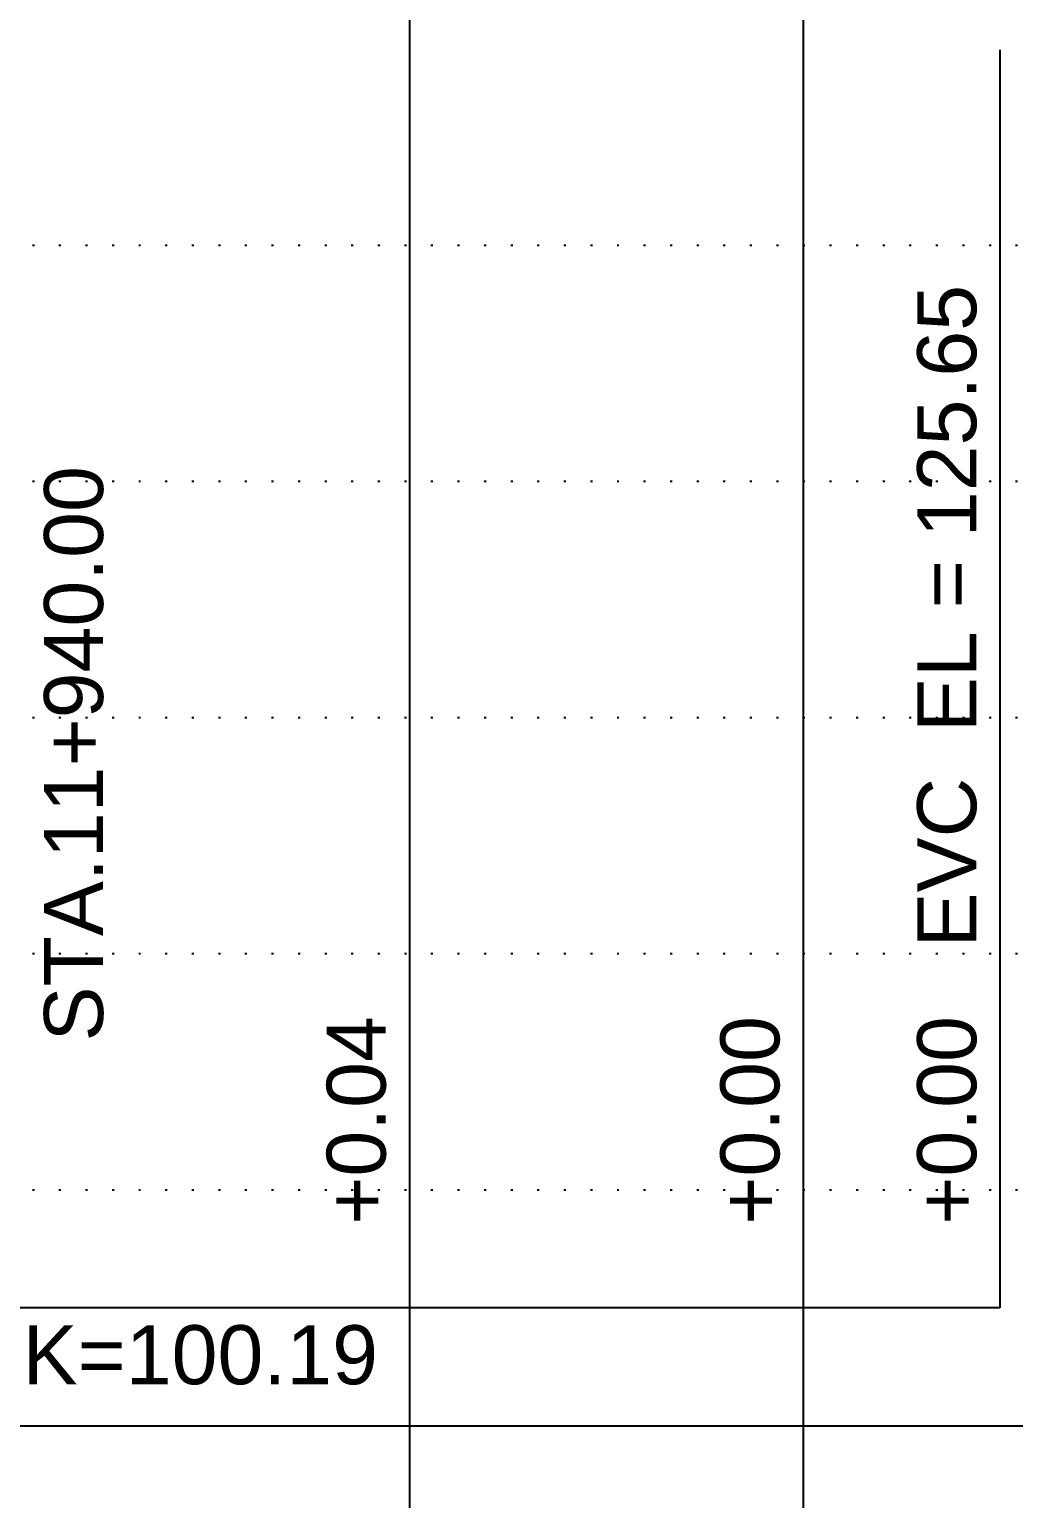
# Model space of a CAD drawing. Header units: millimetres. Extents: x -1499 to 6658, y -12483 to -6008.
# Drawn here: x 1196.9 to 1246.9, y -11396.8 to -11322.1 of the extents above; entities that cross this region are included whole.
import ezdxf
from ezdxf.enums import TextEntityAlignment as Align

# ---------------------------------------------------------------- set-up
doc = ezdxf.new("R2010")
doc.units = ezdxf.units.MM
doc.linetypes.add('A-DOTLN01H', pattern=[0.125, 0, -0.125])
doc.layers.add('_와꾸', color=7, linetype='Continuous', plot=False)
for name, color, linetype in [('CR-GRID', 56, 'A-DOTLN01H'), ('수직그리드', 1, 'Continuous'), ('일반제원문자', 3, 'Continuous'), ('일반치수선', 1, 'Continuous')]:
    doc.layers.add(name, color=color, linetype=linetype)
doc.styles.get("Standard").update_dxf_attribs({"font": 'arial.ttf'})

msp = doc.modelspace()

# ---------------------------------------------------------------- linework, layer by layer
at = {"layer": '_와꾸', "color": 7, "true_color": 0xffffff}
msp.add_lwpolyline([(636.157, -11393.058), (1436.157, -11393.058), (1436.157, -10877.058), (636.157, -10877.058)], close=True, dxfattribs=at)
at = {"layer": 'CR-GRID', "linetype": 'A-DOTLN01H', "ltscale": 10}
for p, q in [((696.157, -11333.058), (6636.157, -11333.058)), ((696.157, -11345.058), (6636.157, -11345.058)), ((696.157, -11357.058), (6636.157, -11357.058)), ((696.157, -11369.058), (6636.157, -11369.058)), ((696.157, -11381.058), (6636.157, -11381.058)), ((696.157, -11393.058), (6636.157, -11393.058))]:
    msp.add_line(p, q, dxfattribs=at)
at = {"layer": '수직그리드'}
for p, q in [((1236.157, -11189.922), (1236.157, -11873.058)), ((1216.157, -11258.814), (1216.157, -11873.058))]:
    msp.add_line(p, q, dxfattribs=at)
at = {"layer": '일반치수선'}
for p, q in [((1246.157, -11323.133), (1246.157, -11387.058)), ((1216.157, -11363.922), (1216.157, -11387.058)), ((1236.157, -11363.922), (1236.157, -11387.058)), ((1246.157, -11387.058), (1146.157, -11387.058))]:
    msp.add_line(p, q, dxfattribs=at)

# ---------------------------------------------------------------- texts
at = {"layer": '일반제원문자'}
for s, p in [('   +0.00   EVC  EL = 125.65', (1244.957, -11386.334)), ('           STA.11+940.00', (1200.597, -11386.334)), ('           STA.11+940.00', (1200.597, -11386.334)), ('   +0.04', (1214.957, -11386.334)), ('   +0.00', (1234.957, -11386.334))]:
    msp.add_text(s, height=3, rotation=90, dxfattribs=at).set_placement(p)
msp.add_text('L=100.00 K=100.19', height=3, dxfattribs=at).set_placement((1196.157, -11390.946), align=Align.CENTER)

doc.saveas('drawing.dxf')
